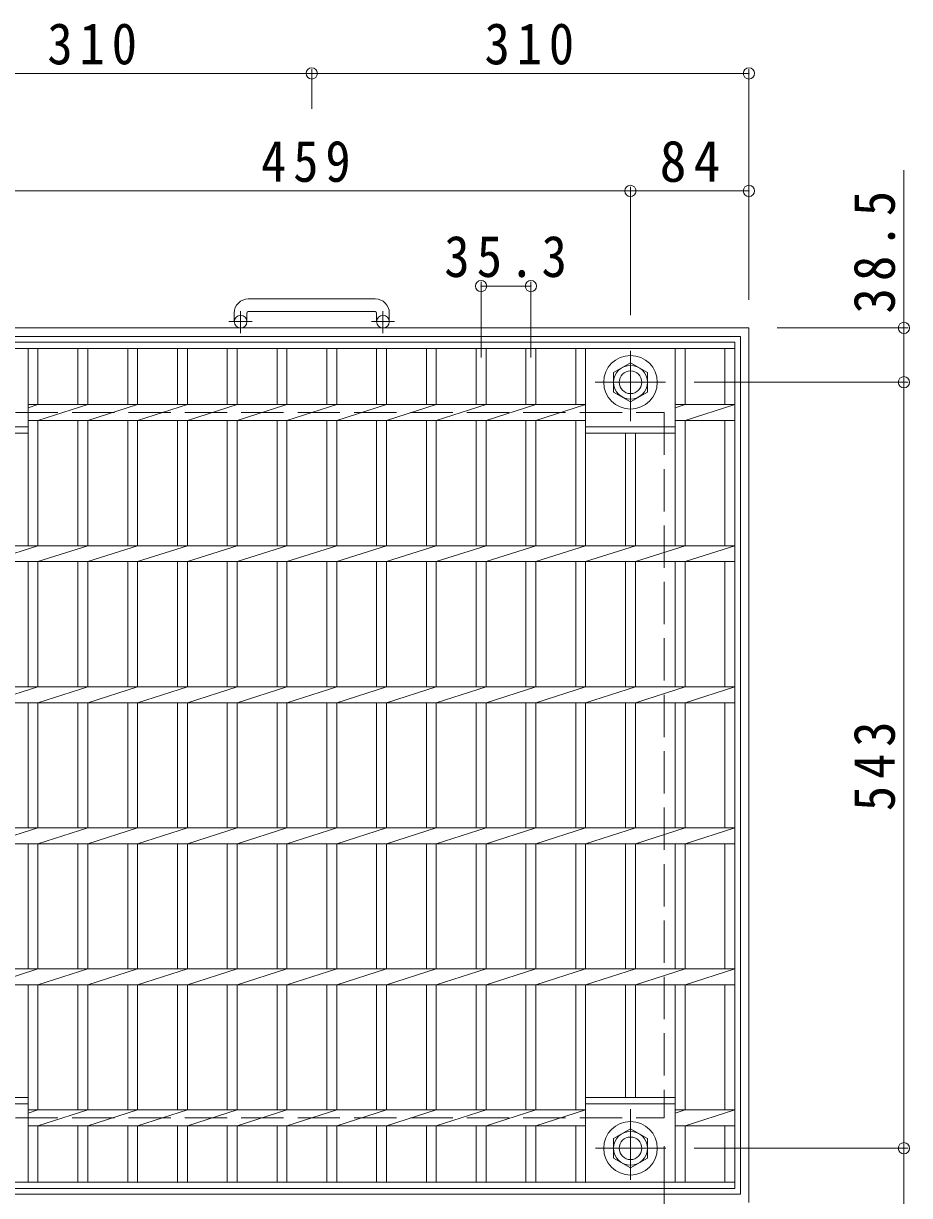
# Model space of a CAD drawing. Units: millimetres at full size, sheet at 1:10. Extents: x -1488 to 1756, y -1350 to 1383.
# Drawn here: x -968 to -340, y 552 to 1383 of the extents above; entities that cross this region are included whole.
import ezdxf

# ---------------------------------------------------------------- set-up
doc = ezdxf.new("R2010")
doc.units = ezdxf.units.MM
doc.header["$LTSCALE"] = 10
doc.header["$PDMODE"] = 32
doc.header["$PDSIZE"] = 8
doc.linetypes.add('CHAIN1', pattern=[8, 5, -1, 1, -1])
doc.linetypes.add('DASHED3', pattern=[4, 3, -1])
for name, color, linetype, lineweight in [('C-1', 2, 'Continuous', 9), ('C-2', 3, 'Continuous', 9), ('C-4', 7, 'Continuous', 9)]:
    doc.layers.add(name, color=color, linetype=linetype, lineweight=lineweight)
doc.styles.add('ＭＳ ゴシック', font='')
doc.styles.get('ＭＳ ゴシック').set_extended_font_data('MS Gothic')

msp = doc.modelspace()

# ---------------------------------------------------------------- linework, layer by layer
at = {"layer": 'C-1'}
for p, q in [((-718.94, 1187.6), (-808.94, 1187.6)), ((-818.94, 1177.6), (-818.94, 1171.5)), ((-809.94, 1177.6), (-809.94, 1171.5)), ((-808.94, 1178.6), (-718.94, 1178.6)), ((-717.94, 1177.6), (-717.94, 1171.5)), ((-708.94, 1177.6), (-708.94, 1171.5)), ((-1073.94, 1167), (-453.94, 1167)), ((-453.94, 1167), (-453.94, 547)), ((-1067.94, 1161), (-459.94, 1161)), ((-459.94, 1161), (-459.94, 553)), ((-549.94, 1135.43), (-537.94, 1142.36)), ((-537.94, 1142.36), (-525.94, 1135.43)), ((-549.94, 1121.57), (-549.94, 1135.43)), ((-525.94, 1135.43), (-525.94, 1121.57)), ((-537.94, 1114.64), (-549.94, 1121.57)), ((-525.94, 1121.57), (-537.94, 1114.64)), ((-1067.94, 553), (-459.94, 553))]:
    msp.add_line(p, q, dxfattribs=at)
at = {"layer": 'C-1', "linetype": 'CHAIN1'}
for p, q in [((-814.44, 1163.39), (-814.44, 1178.99)), ((-713.44, 1163.39), (-713.44, 1178.99)), ((-806.27, 1171.5), (-822.68, 1171.5)), ((-705.27, 1171.5), (-721.68, 1171.5)), ((-537.94, 1100.86), (-537.94, 1156.14)), ((-563.07, 1128.5), (-512.8, 1128.5)), ((-537.94, 613.14), (-537.94, 557.86)), ((-512.8, 585.5), (-563.07, 585.5))]:
    msp.add_line(p, q, dxfattribs=at)
at = {"layer": 'C-1', "linetype": 'DASHED3'}
for p, q in [((-1013.94, 1107), (-513.94, 1107)), ((-513.94, 1107), (-513.94, 607)), ((-1013.94, 607), (-513.94, 607))]:
    msp.add_line(p, q, dxfattribs=at)
at = {"layer": 'C-1'}
msp.add_lwpolyline([(-549.94, 578.57), (-549.94, 592.43), (-537.94, 599.36), (-525.94, 592.43), (-525.94, 578.57), (-537.94, 571.64)], close=True, dxfattribs=at)
for centre, radius in [((-814.44, 1171.5), 4.5), ((-713.44, 1171.5), 4.5), ((-537.94, 1128.5), 19), ((-537.94, 1128.5), 12), ((-537.94, 1128.5), 8), ((-537.94, 585.5), 19), ((-537.94, 585.5), 12), ((-537.94, 585.5), 8)]:
    msp.add_circle(centre, radius, dxfattribs=at)
for centre, radius, start, end in [((-808.94, 1177.6), 10, 90, 180), ((-718.94, 1177.6), 10, 0, 90), ((-808.94, 1177.6), 1, 90, 180), ((-718.94, 1177.6), 1, 0, 90)]:
    msp.add_arc(centre, radius, start, end, dxfattribs=at)
at = {"layer": 'C-2'}
for p, q in [((-1063.94, 1157), (-463.94, 1157)), ((-463.94, 557), (-463.94, 1157)), ((-1063.94, 1152.5), (-463.94, 1152.5)), ((-965.14, 1012.65), (-965.14, 1152.5)), ((-958.14, 1112.65), (-958.14, 1152.5)), ((-929.74, 1112.65), (-929.74, 1152.5)), ((-922.74, 1112.65), (-922.74, 1152.5)), ((-894.44, 1112.65), (-894.44, 1152.5)), ((-887.44, 1112.65), (-887.44, 1152.5)), ((-859.14, 1112.65), (-859.14, 1152.5)), ((-852.14, 1112.65), (-852.14, 1152.5)), ((-823.84, 1112.65), (-823.84, 1152.5)), ((-816.84, 1112.65), (-816.84, 1152.5)), ((-788.54, 1112.65), (-788.54, 1152.5)), ((-781.54, 1112.65), (-781.54, 1152.5)), ((-753.24, 1112.65), (-753.24, 1152.5)), ((-746.24, 1112.65), (-746.24, 1152.5)), ((-717.94, 1112.65), (-717.94, 1152.5)), ((-710.94, 1112.65), (-710.94, 1152.5)), ((-682.64, 1112.65), (-682.64, 1152.5)), ((-675.64, 1112.65), (-675.64, 1152.5)), ((-647.34, 1112.65), (-647.34, 1152.5)), ((-640.34, 1112.65), (-640.34, 1152.5)), ((-612.04, 1112.65), (-612.04, 1152.5)), ((-605.04, 1112.65), (-605.04, 1152.5)), ((-576.74, 1112.65), (-576.74, 1152.5)), ((-569.74, 1012.65), (-569.74, 1152.5)), ((-506.14, 1012.65), (-506.14, 1152.5)), ((-499.14, 1112.65), (-499.14, 1152.5)), ((-470.94, 1112.65), (-470.94, 1152.5)), ((-965.14, 1110.41), (-958.14, 1112.65)), ((-965.14, 1112.65), (-569.74, 1112.65)), ((-958.14, 1101.35), (-922.74, 1112.65)), ((-922.74, 1101.35), (-887.44, 1112.65)), ((-887.44, 1101.35), (-852.14, 1112.65)), ((-852.14, 1101.35), (-816.84, 1112.65)), ((-816.84, 1101.35), (-781.54, 1112.65)), ((-781.54, 1101.35), (-746.24, 1112.65)), ((-746.24, 1101.35), (-710.94, 1112.65)), ((-710.94, 1101.35), (-675.64, 1112.65)), ((-675.64, 1101.35), (-640.34, 1112.65)), ((-640.34, 1101.35), (-605.04, 1112.65)), ((-605.04, 1101.35), (-569.74, 1112.65)), ((-506.14, 1110.41), (-499.14, 1112.65)), ((-506.14, 1112.65), (-463.94, 1112.65)), ((-499.14, 1101.35), (-463.94, 1112.65)), ((-1028.74, 1097), (-965.14, 1097)), ((-965.14, 1101.35), (-569.74, 1101.35)), ((-958.14, 1012.65), (-958.14, 1101.35)), ((-929.74, 1012.65), (-929.74, 1101.35)), ((-922.74, 1012.65), (-922.74, 1101.35)), ((-894.44, 1012.65), (-894.44, 1101.35)), ((-887.44, 1012.65), (-887.44, 1101.35)), ((-859.14, 1012.65), (-859.14, 1101.35)), ((-852.14, 1012.65), (-852.14, 1101.35)), ((-823.84, 1012.65), (-823.84, 1101.35)), ((-816.84, 1012.65), (-816.84, 1101.35)), ((-788.54, 1012.65), (-788.54, 1101.35)), ((-781.54, 1012.65), (-781.54, 1101.35)), ((-753.24, 1012.65), (-753.24, 1101.35)), ((-746.24, 1012.65), (-746.24, 1101.35)), ((-717.94, 1012.65), (-717.94, 1101.35)), ((-710.94, 1012.65), (-710.94, 1101.35)), ((-682.64, 1012.65), (-682.64, 1101.35)), ((-675.64, 1012.65), (-675.64, 1101.35)), ((-647.34, 1012.65), (-647.34, 1101.35)), ((-640.34, 1012.65), (-640.34, 1101.35)), ((-612.04, 1012.65), (-612.04, 1101.35)), ((-605.04, 1012.65), (-605.04, 1101.35)), ((-576.74, 1012.65), (-576.74, 1101.35)), ((-569.74, 1097.85), (-569.74, 1097.85)), ((-569.74, 1097), (-506.14, 1097)), ((-506.14, 1101.35), (-463.94, 1101.35)), ((-499.14, 1012.65), (-499.14, 1101.35)), ((-470.94, 1012.65), (-470.94, 1101.35)), ((-1028.74, 1092.5), (-965.14, 1092.5)), ((-569.74, 1092.5), (-506.14, 1092.5)), ((-541.44, 1012.65), (-541.44, 1092.5)), ((-534.44, 1012.65), (-534.44, 1092.5)), ((-1063.94, 1012.65), (-463.94, 1012.65)), ((-993.44, 1001.35), (-958.14, 1012.65)), ((-958.14, 1001.35), (-922.74, 1012.65)), ((-922.74, 1001.35), (-887.44, 1012.65)), ((-887.44, 1001.35), (-852.14, 1012.65)), ((-852.14, 1001.35), (-816.84, 1012.65)), ((-816.84, 1001.35), (-781.54, 1012.65)), ((-781.54, 1001.35), (-746.24, 1012.65)), ((-746.24, 1001.35), (-710.94, 1012.65)), ((-710.94, 1001.35), (-675.64, 1012.65)), ((-675.64, 1001.35), (-640.34, 1012.65)), ((-640.34, 1001.35), (-605.04, 1012.65)), ((-605.04, 1001.35), (-569.74, 1012.65)), ((-569.74, 1001.35), (-534.44, 1012.65)), ((-534.44, 1001.35), (-499.14, 1012.65)), ((-499.14, 1001.35), (-463.94, 1012.65)), ((-1063.94, 1001.35), (-463.94, 1001.35)), ((-965.14, 912.65), (-965.14, 1001.35)), ((-958.14, 912.65), (-958.14, 1001.35)), ((-929.74, 912.65), (-929.74, 1001.35)), ((-922.74, 912.65), (-922.74, 1001.35)), ((-894.44, 912.65), (-894.44, 1001.35)), ((-887.44, 912.65), (-887.44, 1001.35)), ((-859.14, 912.65), (-859.14, 1001.35)), ((-852.14, 912.65), (-852.14, 1001.35)), ((-823.84, 912.65), (-823.84, 1001.35)), ((-816.84, 912.65), (-816.84, 1001.35)), ((-788.54, 912.65), (-788.54, 1001.35)), ((-781.54, 912.65), (-781.54, 1001.35)), ((-753.24, 912.65), (-753.24, 1001.35)), ((-746.24, 912.65), (-746.24, 1001.35)), ((-717.94, 912.65), (-717.94, 1001.35)), ((-710.94, 912.65), (-710.94, 1001.35)), ((-682.64, 912.65), (-682.64, 1001.35)), ((-675.64, 912.65), (-675.64, 1001.35)), ((-647.34, 912.65), (-647.34, 1001.35)), ((-640.34, 912.65), (-640.34, 1001.35)), ((-612.04, 912.65), (-612.04, 1001.35)), ((-605.04, 912.65), (-605.04, 1001.35)), ((-576.74, 912.65), (-576.74, 1001.35)), ((-569.74, 912.65), (-569.74, 1001.35)), ((-541.44, 912.65), (-541.44, 1001.35)), ((-534.44, 912.65), (-534.44, 1001.35)), ((-506.14, 912.65), (-506.14, 1001.35)), ((-499.14, 912.65), (-499.14, 1001.35)), ((-470.94, 912.65), (-470.94, 1001.35)), ((-1063.94, 912.65), (-463.94, 912.65)), ((-993.44, 901.35), (-958.14, 912.65)), ((-958.14, 901.35), (-922.74, 912.65)), ((-922.74, 901.35), (-887.44, 912.65)), ((-887.44, 901.35), (-852.14, 912.65)), ((-852.14, 901.35), (-816.84, 912.65)), ((-816.84, 901.35), (-781.54, 912.65)), ((-781.54, 901.35), (-746.24, 912.65)), ((-746.24, 901.35), (-710.94, 912.65)), ((-710.94, 901.35), (-675.64, 912.65)), ((-675.64, 901.35), (-640.34, 912.65)), ((-640.34, 901.35), (-605.04, 912.65)), ((-605.04, 901.35), (-569.74, 912.65)), ((-569.74, 901.35), (-534.44, 912.65)), ((-534.44, 901.35), (-499.14, 912.65)), ((-499.14, 901.35), (-463.94, 912.65)), ((-1063.94, 901.35), (-463.94, 901.35)), ((-965.14, 812.65), (-965.14, 901.35)), ((-958.14, 812.65), (-958.14, 901.35)), ((-929.74, 812.65), (-929.74, 901.35)), ((-922.74, 812.65), (-922.74, 901.35)), ((-894.44, 812.65), (-894.44, 901.35)), ((-887.44, 812.65), (-887.44, 901.35)), ((-859.14, 812.65), (-859.14, 901.35)), ((-852.14, 812.65), (-852.14, 901.35)), ((-823.84, 812.65), (-823.84, 901.35)), ((-816.84, 812.65), (-816.84, 901.35)), ((-788.54, 812.65), (-788.54, 901.35)), ((-781.54, 812.65), (-781.54, 901.35)), ((-753.24, 812.65), (-753.24, 901.35)), ((-746.24, 812.65), (-746.24, 901.35)), ((-717.94, 812.65), (-717.94, 901.35)), ((-710.94, 812.65), (-710.94, 901.35)), ((-682.64, 812.65), (-682.64, 901.35)), ((-675.64, 812.65), (-675.64, 901.35)), ((-647.34, 812.65), (-647.34, 901.35)), ((-640.34, 812.65), (-640.34, 901.35)), ((-612.04, 812.65), (-612.04, 901.35)), ((-605.04, 812.65), (-605.04, 901.35)), ((-576.74, 812.65), (-576.74, 901.35)), ((-569.74, 812.65), (-569.74, 901.35)), ((-541.44, 812.65), (-541.44, 901.35)), ((-534.44, 812.65), (-534.44, 901.35)), ((-506.14, 812.65), (-506.14, 901.35)), ((-499.14, 812.65), (-499.14, 901.35)), ((-470.94, 812.65), (-470.94, 901.35)), ((-1063.94, 812.65), (-463.94, 812.65)), ((-993.44, 801.35), (-958.14, 812.65)), ((-958.14, 801.35), (-922.74, 812.65)), ((-922.74, 801.35), (-887.44, 812.65)), ((-887.44, 801.35), (-852.14, 812.65)), ((-852.14, 801.35), (-816.84, 812.65)), ((-816.84, 801.35), (-781.54, 812.65)), ((-781.54, 801.35), (-746.24, 812.65)), ((-746.24, 801.35), (-710.94, 812.65)), ((-710.94, 801.35), (-675.64, 812.65)), ((-675.64, 801.35), (-640.34, 812.65)), ((-640.34, 801.35), (-605.04, 812.65)), ((-605.04, 801.35), (-569.74, 812.65)), ((-569.74, 801.35), (-534.44, 812.65)), ((-534.44, 801.35), (-499.14, 812.65)), ((-499.14, 801.35), (-463.94, 812.65)), ((-1063.94, 801.35), (-463.94, 801.35)), ((-965.14, 712.65), (-965.14, 801.35)), ((-958.14, 712.65), (-958.14, 801.35)), ((-929.74, 712.65), (-929.74, 801.35)), ((-922.74, 712.65), (-922.74, 801.35)), ((-894.44, 712.65), (-894.44, 801.35)), ((-887.44, 712.65), (-887.44, 801.35)), ((-859.14, 712.65), (-859.14, 801.35)), ((-852.14, 712.65), (-852.14, 801.35)), ((-823.84, 712.65), (-823.84, 801.35)), ((-816.84, 712.65), (-816.84, 801.35)), ((-788.54, 712.65), (-788.54, 801.35)), ((-781.54, 712.65), (-781.54, 801.35)), ((-753.24, 712.65), (-753.24, 801.35)), ((-746.24, 712.65), (-746.24, 801.35)), ((-717.94, 712.65), (-717.94, 801.35)), ((-710.94, 712.65), (-710.94, 801.35)), ((-682.64, 712.65), (-682.64, 801.35)), ((-675.64, 712.65), (-675.64, 801.35)), ((-647.34, 712.65), (-647.34, 801.35)), ((-640.34, 712.65), (-640.34, 801.35)), ((-612.04, 712.65), (-612.04, 801.35)), ((-605.04, 712.65), (-605.04, 801.35)), ((-576.74, 712.65), (-576.74, 801.35)), ((-569.74, 712.65), (-569.74, 801.35)), ((-541.44, 712.65), (-541.44, 801.35)), ((-534.44, 712.65), (-534.44, 801.35)), ((-506.14, 712.65), (-506.14, 801.35)), ((-499.14, 712.65), (-499.14, 801.35)), ((-470.94, 712.65), (-470.94, 801.35)), ((-1063.94, 712.65), (-463.94, 712.65)), ((-993.44, 701.35), (-958.14, 712.65)), ((-958.14, 701.35), (-922.74, 712.65)), ((-922.74, 701.35), (-887.44, 712.65)), ((-887.44, 701.35), (-852.14, 712.65)), ((-852.14, 701.35), (-816.84, 712.65)), ((-816.84, 701.35), (-781.54, 712.65)), ((-781.54, 701.35), (-746.24, 712.65)), ((-746.24, 701.35), (-710.94, 712.65)), ((-710.94, 701.35), (-675.64, 712.65)), ((-675.64, 701.35), (-640.34, 712.65)), ((-640.34, 701.35), (-605.04, 712.65)), ((-605.04, 701.35), (-569.74, 712.65)), ((-569.74, 701.35), (-534.44, 712.65)), ((-534.44, 701.35), (-499.14, 712.65)), ((-499.14, 701.35), (-463.94, 712.65)), ((-1063.94, 701.35), (-463.94, 701.35)), ((-965.14, 561.5), (-965.14, 701.35)), ((-958.14, 612.65), (-958.14, 701.35)), ((-929.74, 612.65), (-929.74, 701.35)), ((-922.74, 612.65), (-922.74, 701.35)), ((-894.44, 612.65), (-894.44, 701.35)), ((-887.44, 612.65), (-887.44, 701.35)), ((-859.14, 612.65), (-859.14, 701.35)), ((-852.14, 612.65), (-852.14, 701.35)), ((-823.84, 612.65), (-823.84, 701.35)), ((-816.84, 612.65), (-816.84, 701.35)), ((-788.54, 612.65), (-788.54, 701.35)), ((-781.54, 612.65), (-781.54, 701.35)), ((-753.24, 612.65), (-753.24, 701.35)), ((-746.24, 612.65), (-746.24, 701.35)), ((-717.94, 612.65), (-717.94, 701.35)), ((-710.94, 612.65), (-710.94, 701.35)), ((-682.64, 612.65), (-682.64, 701.35)), ((-675.64, 612.65), (-675.64, 701.35)), ((-647.34, 612.65), (-647.34, 701.35)), ((-640.34, 612.65), (-640.34, 701.35)), ((-612.04, 612.65), (-612.04, 701.35)), ((-605.04, 612.65), (-605.04, 701.35)), ((-576.74, 612.65), (-576.74, 701.35)), ((-569.74, 561.5), (-569.74, 701.35)), ((-541.44, 621.5), (-541.44, 701.35)), ((-534.44, 621.5), (-534.44, 701.35)), ((-506.14, 561.5), (-506.14, 701.35)), ((-499.14, 612.65), (-499.14, 701.35)), ((-470.94, 612.65), (-470.94, 701.35)), ((-965.14, 621.5), (-1028.74, 621.5)), ((-965.14, 617), (-1028.74, 617)), ((-506.14, 621.5), (-569.74, 621.5)), ((-506.14, 617), (-569.74, 617)), ((-958.14, 612.65), (-965.14, 610.41)), ((-569.74, 612.65), (-965.14, 612.65)), ((-958.14, 601.35), (-922.74, 612.65)), ((-922.74, 601.35), (-887.44, 612.65)), ((-887.44, 601.35), (-852.14, 612.65)), ((-852.14, 601.35), (-816.84, 612.65)), ((-816.84, 601.35), (-781.54, 612.65)), ((-781.54, 601.35), (-746.24, 612.65)), ((-746.24, 601.35), (-710.94, 612.65)), ((-710.94, 601.35), (-675.64, 612.65)), ((-675.64, 601.35), (-640.34, 612.65)), ((-640.34, 601.35), (-605.04, 612.65)), ((-605.04, 601.35), (-569.74, 612.65)), ((-499.14, 612.65), (-506.14, 610.41)), ((-463.94, 612.65), (-506.14, 612.65)), ((-499.14, 601.35), (-463.94, 612.65)), ((-569.74, 601.35), (-965.14, 601.35)), ((-958.14, 561.5), (-958.14, 601.35)), ((-929.74, 561.5), (-929.74, 601.35)), ((-922.74, 561.5), (-922.74, 601.35)), ((-894.44, 561.5), (-894.44, 601.35)), ((-887.44, 561.5), (-887.44, 601.35)), ((-859.14, 561.5), (-859.14, 601.35)), ((-852.14, 561.5), (-852.14, 601.35)), ((-823.84, 561.5), (-823.84, 601.35)), ((-816.84, 561.5), (-816.84, 601.35)), ((-788.54, 561.5), (-788.54, 601.35)), ((-781.54, 561.5), (-781.54, 601.35)), ((-753.24, 561.5), (-753.24, 601.35)), ((-746.24, 561.5), (-746.24, 601.35)), ((-717.94, 561.5), (-717.94, 601.35)), ((-710.94, 561.5), (-710.94, 601.35)), ((-682.64, 561.5), (-682.64, 601.35)), ((-675.64, 561.5), (-675.64, 601.35)), ((-647.34, 561.5), (-647.34, 601.35)), ((-640.34, 561.5), (-640.34, 601.35)), ((-612.04, 561.5), (-612.04, 601.35)), ((-605.04, 561.5), (-605.04, 601.35)), ((-576.74, 561.5), (-576.74, 601.35)), ((-569.74, 601.35), (-569.74, 601.35)), ((-463.94, 601.35), (-506.14, 601.35)), ((-499.14, 561.5), (-499.14, 601.35)), ((-470.94, 561.5), (-470.94, 601.35)), ((-463.94, 561.5), (-1063.94, 561.5)), ((-463.94, 557), (-1063.94, 557))]:
    msp.add_line(p, q, dxfattribs=at)
at = {"layer": 'C-4'}
for p, q in [((-1073.94, 1347.42), (-763.94, 1347.42)), ((-763.94, 1350.42), (-763.94, 1322.27)), ((-763.94, 1347.42), (-453.94, 1347.42)), ((-453.94, 1350.42), (-453.94, 1187)), ((-344.01, 1278.85), (-344.01, 1128.5)), ((-996.94, 1264.12), (-537.94, 1264.12)), ((-537.94, 1267.12), (-537.94, 1176.14)), ((-537.94, 1264.12), (-453.94, 1264.12)), ((-643.84, 1199.67), (-643.84, 1146.12)), ((-643.84, 1196.67), (-608.54, 1196.67)), ((-608.54, 1199.67), (-608.54, 1146.12)), ((-341.01, 1167), (-433.94, 1167)), ((-341.01, 1128.5), (-492.8, 1128.5)), ((-344.01, 1128.5), (-344.01, 585.5)), ((-513.94, 432.07), (-513.94, 587)), ((-341.01, 585.5), (-492.8, 585.5)), ((-344.01, 585.5), (-344.01, 436.43))]:
    msp.add_line(p, q, dxfattribs=at)
for p in [(-763.94, 1347.42), (-453.94, 1347.42), (-537.94, 1264.12), (-453.94, 1264.12), (-643.84, 1196.67), (-608.54, 1196.67), (-344.01, 1167), (-344.01, 1128.5), (-344.01, 585.5)]:
    msp.add_point(p, dxfattribs=at)

# ---------------------------------------------------------------- texts
at = {"layer": 'C-4', "color": 2, "char_height": 29.33, "attachment_point": 7, "style": 'ＭＳ ゴシック'}
for s, insert in [('\\T1.27;\\W0.9;310', (-951.44, 1353.42)), ('\\T1.27;\\W0.9;310', (-641.44, 1353.42)), ('\\T1.27;\\W0.9;459', (-799.94, 1270.12)), ('\\T1.27;\\W0.95;84', (-517.19, 1270.12)), ('\\T1.28;\\W0.9;35.3', (-669.94, 1202.67))]:
    msp.add_mtext(s, dxfattribs=dict(at, insert=insert))
at = {"layer": 'C-4', "color": 2, "char_height": 29.33, "attachment_point": 7, "rotation": 90, "style": 'ＭＳ ゴシック'}
for s, insert in [('\\T1.28;\\W0.9;38.5', (-350.01, 1177.27)), ('\\T1.27;\\W0.9;543', (-350.01, 824.5))]:
    msp.add_mtext(s, dxfattribs=dict(at, insert=insert))

doc.saveas('drawing.dxf')
